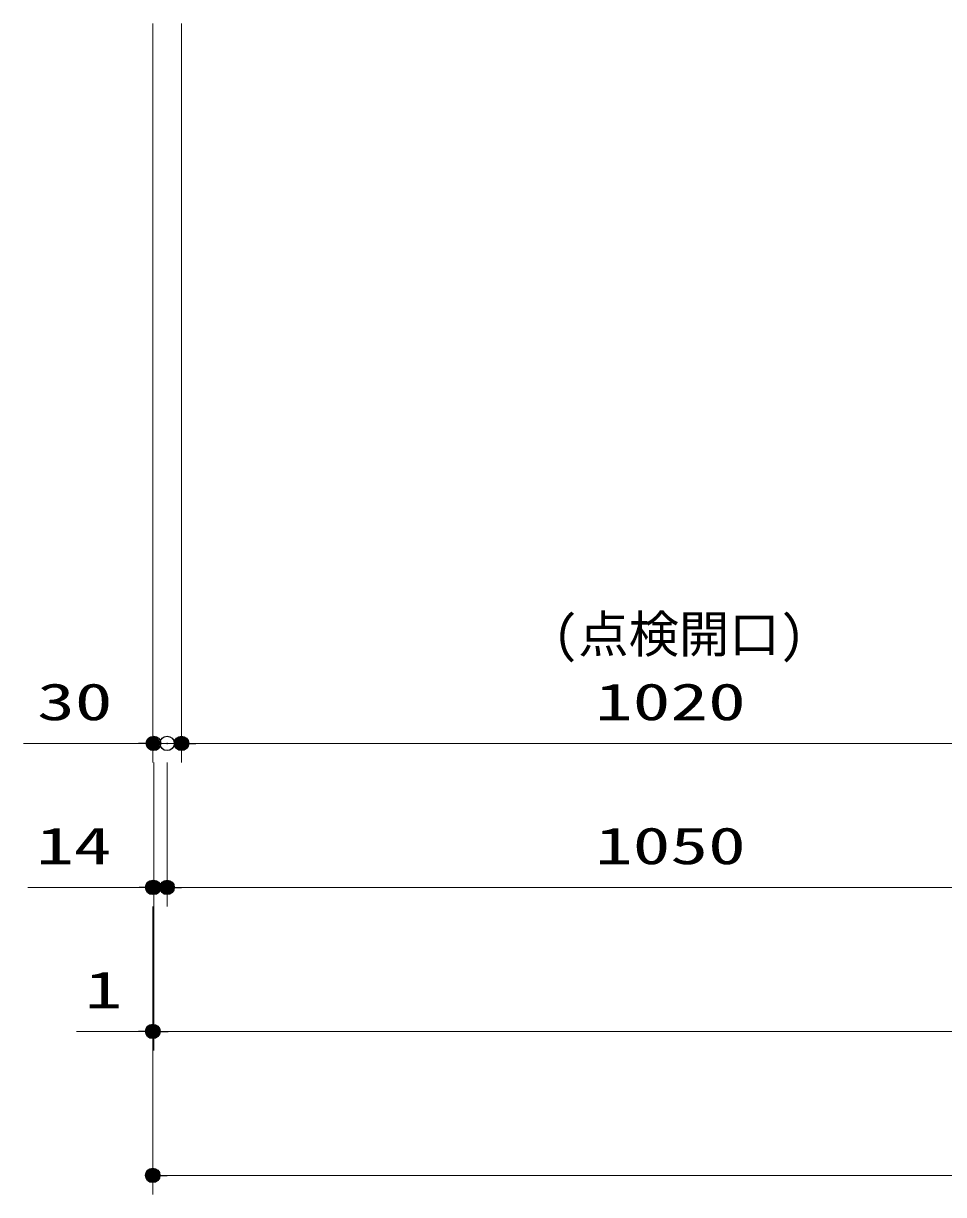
# Model space of a CAD drawing. Units: millimetres, scale not verified. Extents: x -9797 to 9797, y -4555 to 4555.
# Drawn here: x -7893 to -6934, y -3156 to -1936 of the extents above; entities that cross this region are included whole.
import ezdxf
from ezdxf.enums import TextEntityAlignment as Align

# ---------------------------------------------------------------- set-up
doc = ezdxf.new("R2010")
doc.units = ezdxf.units.MM
doc.header["$LTSCALE"] = 30
doc.header["$PDMODE"] = 32
doc.header["$PDSIZE"] = 15
for name, color, linetype, lineweight in [('0-0_0', 7, 'Continuous', 25), ('0-3_寸法ﾚｲﾔｰ', 30, 'Continuous', 13), ('0-4_DEFPOINTS', 7, 'Continuous', 25)]:
    doc.layers.add(name, color=color, linetype=linetype, lineweight=lineweight)
doc.styles.add('ＭＳ ゴシック', font='')
doc.styles.get('ＭＳ ゴシック').set_extended_font_data('MS Gothic')

# ---------------------------------------------------------------- blocks, each defined once
blk = doc.blocks.new('_DOT')
at = {"layer": '0-0_0', "color": 30}
blk.add_line((-15, 0), (-30, 0), dxfattribs=at)
for points in [[(0, 0), (-15, 0), (-14.88, 1.88)], [(0, 0), (-14.88, -1.88), (-15, 0)], [(0, 0), (-14.88, 1.88), (-14.53, 3.73)], [(0, 0), (-14.53, -3.73), (-14.88, -1.88)], [(0, 0), (-14.53, 3.73), (-13.95, 5.52)], [(0, 0), (-13.95, -5.52), (-14.53, -3.73)], [(0, 0), (-13.95, 5.52), (-13.14, 7.23)], [(0, 0), (-13.14, -7.23), (-13.95, -5.52)], [(0, 0), (-13.14, 7.23), (-12.14, 8.82)], [(0, 0), (-12.14, -8.82), (-13.14, -7.23)], [(0, 0), (-12.14, 8.82), (-10.93, 10.27)], [(0, 0), (-10.93, -10.27), (-12.14, -8.82)], [(0, 0), (-10.93, 10.27), (-9.56, 11.56)], [(0, 0), (-9.56, -11.56), (-10.93, -10.27)], [(0, 0), (-9.56, 11.56), (-8.04, 12.66)], [(0, 0), (-8.04, -12.66), (-9.56, -11.56)], [(0, 0), (-8.04, 12.66), (-6.39, 13.57)], [(0, 0), (-6.39, -13.57), (-8.04, -12.66)], [(0, 0), (-6.39, 13.57), (-4.64, 14.27)], [(0, 0), (-4.64, -14.27), (-6.39, -13.57)], [(0, 0), (-4.64, 14.27), (-2.81, 14.73)], [(0, 0), (-2.81, -14.73), (-4.64, -14.27)], [(0, 0), (-2.81, 14.73), (-0.94, 14.97)], [(0, 0), (-0.94, -14.97), (-2.81, -14.73)], [(0, 0), (-0.94, 14.97), (0.94, 14.97)], [(0, 0), (0.94, -14.97), (-0.94, -14.97)], [(0, 0), (0.94, 14.97), (2.81, 14.73)], [(0, 0), (2.81, 14.73), (4.64, 14.27)], [(0, 0), (4.64, 14.27), (6.39, 13.57)], [(0, 0), (6.39, 13.57), (8.04, 12.66)], [(0, 0), (8.04, 12.66), (9.56, 11.56)], [(0, 0), (9.56, 11.56), (10.93, 10.27)], [(0, 0), (10.93, 10.27), (12.14, 8.82)], [(0, 0), (12.14, 8.82), (13.14, 7.23)], [(0, 0), (13.14, 7.23), (13.95, 5.52)], [(0, 0), (13.95, 5.52), (14.53, 3.73)], [(0, 0), (14.53, 3.73), (14.88, 1.88)], [(0, 0), (14.88, 1.88), (15, 0)], [(0, 0), (2.81, -14.73), (0.94, -14.97)], [(0, 0), (4.64, -14.27), (2.81, -14.73)], [(0, 0), (6.39, -13.57), (4.64, -14.27)], [(0, 0), (8.04, -12.66), (6.39, -13.57)], [(0, 0), (9.56, -11.56), (8.04, -12.66)], [(0, 0), (10.93, -10.27), (9.56, -11.56)], [(0, 0), (12.14, -8.82), (10.93, -10.27)], [(0, 0), (13.14, -7.23), (12.14, -8.82)], [(0, 0), (13.95, -5.52), (13.14, -7.23)], [(0, 0), (14.53, -3.73), (13.95, -5.52)], [(0, 0), (14.88, -1.88), (14.53, -3.73)], [(0, 0), (15, 0), (14.88, -1.88)]]:
    blk.add_solid(points, dxfattribs=at)

msp = doc.modelspace()

# ---------------------------------------------------------------- linework, layer by layer
at = {"layer": '0-3_寸法ﾚｲﾔｰ'}
for p, q in [((-7758.51, -1935.93), (-7758.51, -2705.93)), ((-7728.51, -1935.93), (-7728.51, -2705.93)), ((-7728.51, -1935.93), (-7728.51, -2705.93)), ((-7758.51, -2685.93), (-7893.28, -2685.93)), ((-7773.51, -2685.93), (-7788.51, -2685.93)), ((-7758.51, -2685.93), (-7728.51, -2685.93)), ((-7713.51, -2685.93), (-6723.51, -2685.93)), ((-7713.51, -2685.93), (-7698.51, -2685.93)), ((-7757.51, -2705.93), (-7757.51, -3005.93)), ((-7757.51, -2705.93), (-7757.51, -2855.93)), ((-7743.51, -2705.93), (-7743.51, -2855.93)), ((-7743.51, -2705.93), (-7743.51, -2855.93)), ((-7757.51, -2835.93), (-7888.51, -2835.93)), ((-7772.51, -2835.93), (-7787.51, -2835.93)), ((-7757.51, -2835.93), (-7743.51, -2835.93)), ((-7728.51, -2835.93), (-6708.51, -2835.93)), ((-7728.51, -2835.93), (-7713.51, -2835.93)), ((-7758.51, -2855.93), (-7758.51, -3155.93)), ((-7758.51, -2855.93), (-7758.51, -3005.93)), ((-7757.51, -2855.93), (-7757.51, -3005.93)), ((-7758.51, -2985.93), (-7838.04, -2985.93)), ((-7773.51, -2985.93), (-7788.51, -2985.93)), ((-7757.51, -2985.93), (-7758.51, -2985.93)), ((-7742.51, -2985.93), (-5374.51, -2985.93)), ((-7742.51, -2985.93), (-7727.51, -2985.93)), ((-5373.51, -3135.93), (-7743.51, -3135.93))]:
    msp.add_line(p, q, dxfattribs=at)
at = {"layer": '0-4_DEFPOINTS'}
for p in [(-7757.51, -2685.93), (-7757.51, -2685.93), (-7743.51, -2685.93), (-7728.51, -2685.93), (-7758.51, -2835.93), (-7758.51, -2835.93), (-7757.51, -2835.93), (-7743.51, -2835.93), (-7758.51, -2985.93), (-7758.51, -3135.93)]:
    msp.add_point(p, dxfattribs=at)

# ---------------------------------------------------------------- block references
at = {"layer": '0-3_寸法ﾚｲﾔｰ', "xscale": 0.5, "yscale": 0.5}
for p in [(-7758.51, -2685.93), (-7757.51, -2835.93), (-7758.51, -2985.93)]:
    msp.add_blockref('_DOT', p, dxfattribs=at)
at = {"layer": '0-3_寸法ﾚｲﾔｰ', "xscale": 0.5, "yscale": 0.5, "rotation": 180}
for p in [(-7728.51, -2685.93), (-7728.51, -2685.93), (-7743.51, -2835.93), (-7743.51, -2835.93), (-7757.51, -2985.93), (-7757.51, -2985.93), (-7758.51, -3135.93)]:
    msp.add_blockref('_DOT', p, dxfattribs=at)

# ---------------------------------------------------------------- texts
at = {"layer": '0-3_寸法ﾚｲﾔｰ', "style": 'ＭＳ ゴシック'}
msp.add_text('(点検開口)', height=38.48, dxfattribs=at).set_placement((-7341.18, -2602.85), align=Align.BOTTOM_LEFT)
at = {"layer": '0-3_寸法ﾚｲﾔｰ', "style": 'ＭＳ ゴシック', "width": 1.5}
for s, p in [('30', (-7878.99, -2673.33)), ('1020', (-7297.56, -2673.33)), ('14', (-7879.94, -2823.33)), ('1050', (-7297.56, -2823.33)), ('1', (-7829.47, -2973.33))]:
    msp.add_text(s, height=38.49, dxfattribs=at).set_placement(p, align=Align.BOTTOM_LEFT)

doc.saveas('drawing.dxf')
